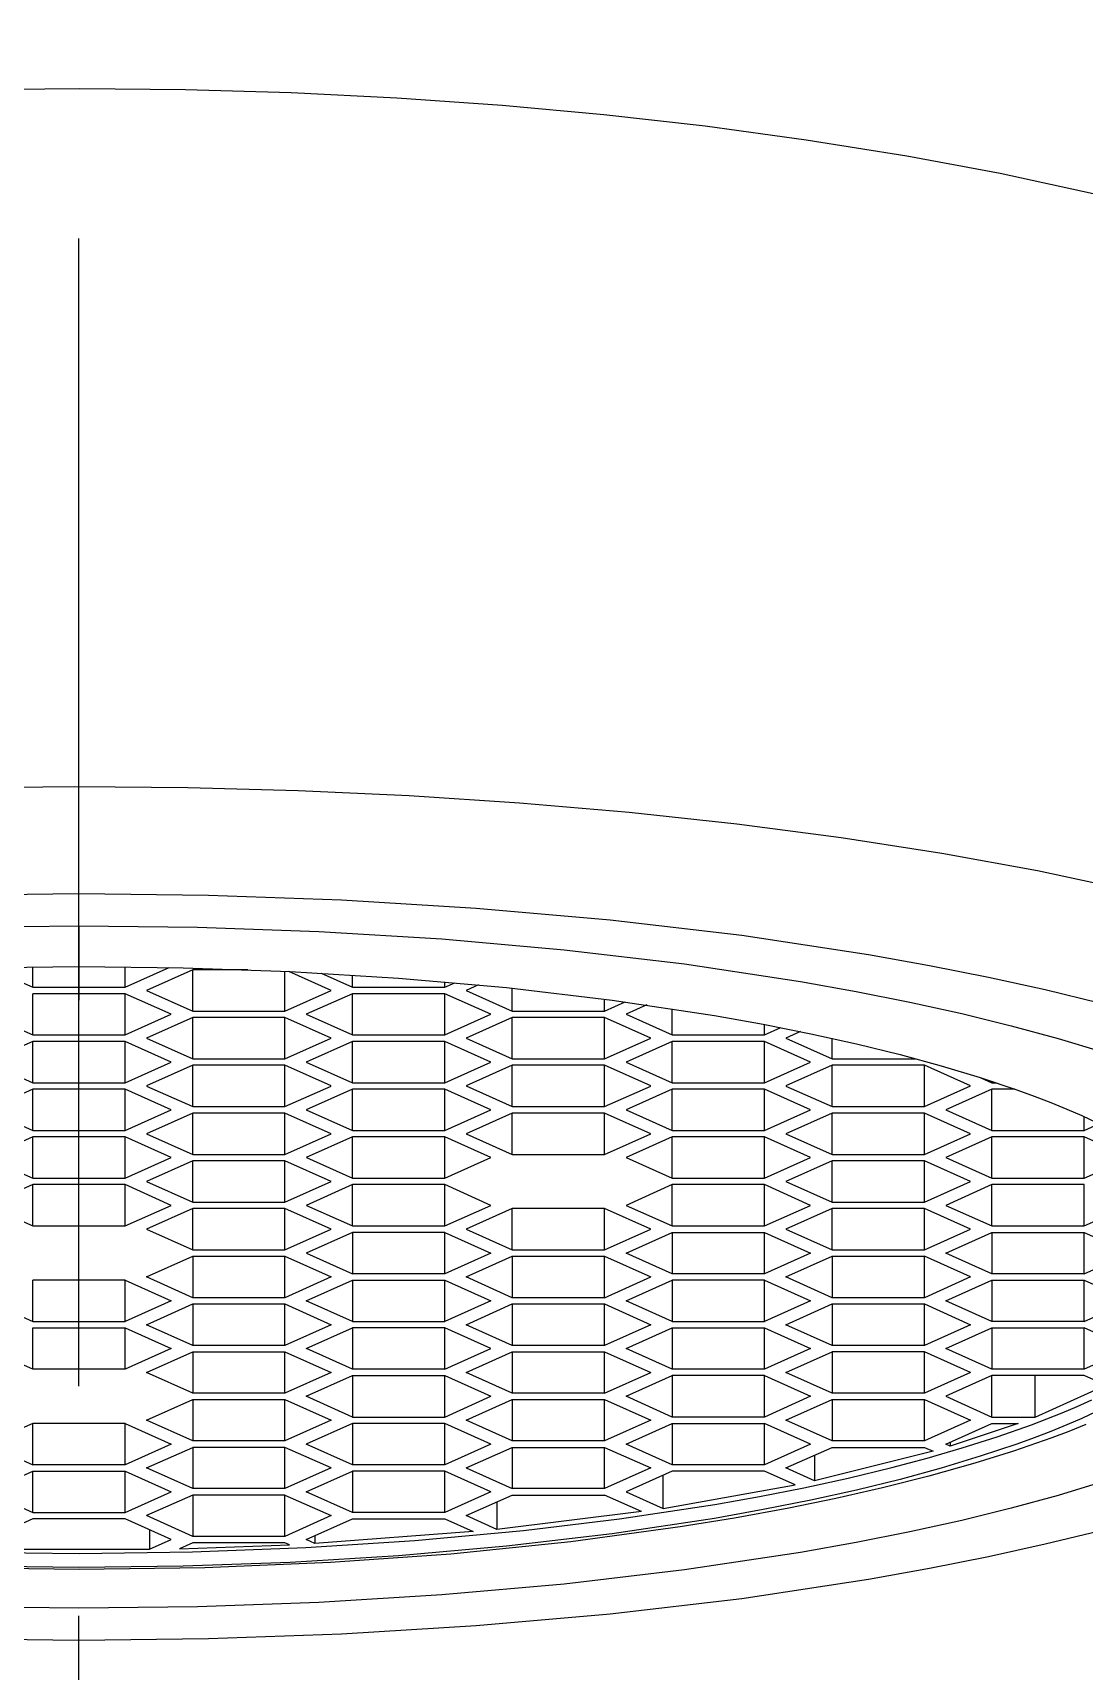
# Model space of a CAD drawing. Extents: x 11391 to 11985, y -6587 to -6167.
# Drawn here: x 11789.47 to 11797.48, y -6324.9 to -6312.41 of the extents above; entities that cross this region are included whole.
import ezdxf

# ---------------------------------------------------------------- set-up
doc = ezdxf.new("R2010")
doc.units = 0
doc.header["$LTSCALE"] = 7
doc.header["$MEASUREMENT"] = 0
doc.linetypes.add('CENTER', pattern=[2, 1.25, -0.25, 0.25, -0.25])
doc.layers.get('0').update_dxf_attribs({"color": 2, "linetype": 'CONTINUOUS'})
doc.layers.add('CL', color=1, linetype='CENTER')
doc.layers.add('Make2D 표시선', color=7, linetype='CONTINUOUS')

msp = doc.modelspace()

# ---------------------------------------------------------------- linework, layer by layer
at = {"color": 2}
for p, q in [((11789.819, -6319.218), (11789.819, -6319.528)), ((11789.819, -6319.528), (11789.819, -6319.784)), ((11789.131, -6319.535), (11789.467, -6319.686)), ((11789.467, -6319.686), (11789.467, -6319.53)), ((11790.171, -6319.686), (11790.171, -6319.53)), ((11790.171, -6319.686), (11790.507, -6319.535)), ((11790.686, -6319.553), (11790.334, -6319.71)), ((11791.106, -6319.553), (11790.686, -6319.553)), ((11790.686, -6319.868), (11790.686, -6319.553)), ((11791.389, -6319.868), (11791.389, -6319.565)), ((11791.741, -6319.71), (11791.419, -6319.566)), ((11791.665, -6319.579), (11791.904, -6319.686)), ((11791.904, -6319.686), (11791.904, -6319.593)), ((11792.608, -6319.686), (11792.608, -6319.645)), ((11792.608, -6319.686), (11792.684, -6319.652)), ((11789.467, -6319.686), (11790.171, -6319.686)), ((11790.171, -6319.735), (11789.467, -6319.735)), ((11789.467, -6320.05), (11789.467, -6319.735)), ((11790.523, -6319.892), (11790.171, -6319.735)), ((11790.171, -6320.05), (11790.171, -6319.735)), ((11790.334, -6319.71), (11790.686, -6319.868)), ((11791.389, -6319.868), (11791.741, -6319.71)), ((11791.904, -6319.735), (11791.552, -6319.892)), ((11791.904, -6319.686), (11792.608, -6319.686)), ((11791.904, -6320.05), (11791.904, -6319.735)), ((11792.608, -6319.735), (11791.904, -6319.735)), ((11792.959, -6319.892), (11792.608, -6319.735)), ((11792.608, -6320.05), (11792.608, -6319.735)), ((11792.865, -6319.668), (11792.771, -6319.71)), ((11792.771, -6319.71), (11793.122, -6319.868)), ((11793.122, -6319.868), (11793.122, -6319.694)), ((11793.826, -6319.868), (11793.826, -6319.777)), ((11789.116, -6319.892), (11789.467, -6320.05)), ((11790.171, -6320.05), (11790.523, -6319.892)), ((11790.686, -6319.868), (11791.389, -6319.868)), ((11791.552, -6319.892), (11791.904, -6320.05)), ((11792.608, -6320.05), (11792.959, -6319.892)), ((11793.122, -6319.868), (11793.826, -6319.868)), ((11793.826, -6319.868), (11793.983, -6319.798)), ((11794.148, -6319.821), (11793.989, -6319.892)), ((11793.989, -6319.892), (11794.341, -6320.05)), ((11794.341, -6320.05), (11794.341, -6319.85)), ((11790.686, -6319.917), (11790.334, -6320.074)), ((11790.686, -6320.232), (11790.686, -6319.917)), ((11791.389, -6319.917), (11790.686, -6319.917)), ((11791.741, -6320.074), (11791.389, -6319.917)), ((11791.389, -6320.232), (11791.389, -6319.917)), ((11793.122, -6319.917), (11792.771, -6320.074)), ((11793.826, -6319.917), (11793.122, -6319.917)), ((11793.122, -6320.232), (11793.122, -6319.917)), ((11794.178, -6320.074), (11793.826, -6319.917)), ((11793.826, -6320.232), (11793.826, -6319.917)), ((11795.044, -6320.05), (11795.044, -6319.97)), ((11795.044, -6320.05), (11795.169, -6319.994)), ((11795.319, -6320.024), (11795.207, -6320.074)), ((11789.467, -6320.099), (11789.116, -6320.256)), ((11789.467, -6320.05), (11790.171, -6320.05)), ((11790.171, -6320.099), (11789.467, -6320.099)), ((11789.467, -6320.414), (11789.467, -6320.099)), ((11790.523, -6320.256), (11790.171, -6320.099)), ((11790.171, -6320.414), (11790.171, -6320.099)), ((11790.334, -6320.074), (11790.686, -6320.232)), ((11791.389, -6320.232), (11791.741, -6320.074)), ((11791.904, -6320.099), (11791.552, -6320.256)), ((11791.904, -6320.05), (11792.608, -6320.05)), ((11791.904, -6320.414), (11791.904, -6320.099)), ((11792.608, -6320.099), (11791.904, -6320.099)), ((11792.959, -6320.256), (11792.608, -6320.099)), ((11792.608, -6320.414), (11792.608, -6320.099)), ((11792.771, -6320.074), (11793.122, -6320.232)), ((11793.826, -6320.232), (11794.177, -6320.074)), ((11794.341, -6320.099), (11793.989, -6320.256)), ((11794.341, -6320.05), (11795.044, -6320.05)), ((11794.341, -6320.414), (11794.341, -6320.099)), ((11795.044, -6320.099), (11794.341, -6320.099)), ((11795.396, -6320.256), (11795.044, -6320.099)), ((11795.044, -6320.414), (11795.044, -6320.099)), ((11795.207, -6320.074), (11795.559, -6320.232)), ((11795.559, -6320.232), (11795.559, -6320.075)), ((11789.116, -6320.256), (11789.467, -6320.414)), ((11790.171, -6320.414), (11790.523, -6320.256)), ((11790.686, -6320.232), (11791.389, -6320.232)), ((11791.552, -6320.256), (11791.904, -6320.414)), ((11792.608, -6320.414), (11792.959, -6320.256)), ((11793.122, -6320.232), (11793.826, -6320.232)), ((11793.989, -6320.256), (11794.341, -6320.414)), ((11795.044, -6320.414), (11795.396, -6320.256)), ((11795.559, -6320.232), (11796.201, -6320.232)), ((11790.686, -6320.281), (11790.334, -6320.438)), ((11790.686, -6320.596), (11790.686, -6320.281)), ((11791.389, -6320.281), (11790.686, -6320.281)), ((11791.741, -6320.438), (11791.389, -6320.281)), ((11791.389, -6320.596), (11791.389, -6320.281)), ((11793.122, -6320.281), (11792.771, -6320.438)), ((11793.826, -6320.281), (11793.122, -6320.281)), ((11793.122, -6320.596), (11793.122, -6320.281)), ((11794.178, -6320.438), (11793.826, -6320.281)), ((11793.826, -6320.596), (11793.826, -6320.281)), ((11795.559, -6320.281), (11795.207, -6320.438)), ((11796.263, -6320.281), (11795.559, -6320.281)), ((11795.559, -6320.596), (11795.559, -6320.281)), ((11796.614, -6320.438), (11796.263, -6320.281)), ((11796.263, -6320.596), (11796.263, -6320.281)), ((11796.693, -6320.376), (11796.778, -6320.414)), ((11796.778, -6320.414), (11796.778, -6320.404)), ((11789.467, -6320.463), (11789.116, -6320.621)), ((11789.467, -6320.414), (11790.171, -6320.414)), ((11790.171, -6320.463), (11789.467, -6320.463)), ((11789.467, -6320.778), (11789.467, -6320.463)), ((11790.523, -6320.621), (11790.171, -6320.463)), ((11790.171, -6320.778), (11790.171, -6320.463)), ((11790.334, -6320.439), (11790.686, -6320.596)), ((11791.389, -6320.596), (11791.741, -6320.439)), ((11791.904, -6320.463), (11791.552, -6320.621)), ((11791.904, -6320.414), (11792.608, -6320.414)), ((11791.904, -6320.778), (11791.904, -6320.463)), ((11792.608, -6320.463), (11791.904, -6320.463)), ((11792.959, -6320.621), (11792.608, -6320.463)), ((11792.608, -6320.778), (11792.608, -6320.463)), ((11792.771, -6320.438), (11793.122, -6320.596)), ((11793.826, -6320.596), (11794.177, -6320.439)), ((11794.341, -6320.463), (11793.989, -6320.621)), ((11794.341, -6320.414), (11795.044, -6320.414)), ((11794.341, -6320.778), (11794.341, -6320.463)), ((11795.044, -6320.463), (11794.341, -6320.463)), ((11795.396, -6320.621), (11795.044, -6320.463)), ((11795.044, -6320.778), (11795.044, -6320.463)), ((11795.208, -6320.439), (11795.559, -6320.596)), ((11796.263, -6320.596), (11796.614, -6320.438)), ((11796.777, -6320.463), (11796.426, -6320.621)), ((11796.778, -6320.414), (11796.809, -6320.414)), ((11796.952, -6320.463), (11796.778, -6320.463)), ((11796.778, -6320.778), (11796.778, -6320.463)), ((11789.116, -6320.621), (11789.467, -6320.778)), ((11790.171, -6320.778), (11790.522, -6320.621)), ((11790.686, -6320.645), (11790.334, -6320.803)), ((11790.686, -6320.596), (11791.389, -6320.596)), ((11790.686, -6320.96), (11790.686, -6320.645)), ((11791.389, -6320.645), (11790.686, -6320.645)), ((11791.741, -6320.803), (11791.389, -6320.645)), ((11791.389, -6320.96), (11791.389, -6320.645)), ((11791.552, -6320.621), (11791.904, -6320.778)), ((11792.608, -6320.778), (11792.959, -6320.621)), ((11793.122, -6320.645), (11792.771, -6320.803)), ((11793.122, -6320.596), (11793.826, -6320.596)), ((11793.826, -6320.645), (11793.122, -6320.645)), ((11793.122, -6320.96), (11793.122, -6320.645)), ((11794.178, -6320.803), (11793.826, -6320.645)), ((11793.826, -6320.96), (11793.826, -6320.645)), ((11793.989, -6320.621), (11794.341, -6320.778)), ((11795.044, -6320.778), (11795.396, -6320.621)), ((11795.559, -6320.645), (11795.207, -6320.803)), ((11795.559, -6320.596), (11796.263, -6320.596)), ((11796.263, -6320.645), (11795.559, -6320.645)), ((11795.559, -6320.96), (11795.559, -6320.645)), ((11796.614, -6320.803), (11796.263, -6320.645)), ((11796.263, -6320.96), (11796.263, -6320.645)), ((11796.426, -6320.621), (11796.778, -6320.778)), ((11789.467, -6320.778), (11790.171, -6320.778)), ((11791.904, -6320.778), (11792.608, -6320.778)), ((11794.341, -6320.778), (11795.044, -6320.778)), ((11796.778, -6320.778), (11797.481, -6320.778)), ((11797.481, -6320.778), (11797.481, -6320.673)), ((11797.481, -6320.778), (11797.597, -6320.726)), ((11789.467, -6320.827), (11789.116, -6320.985)), ((11790.171, -6320.827), (11789.467, -6320.827)), ((11789.467, -6321.142), (11789.467, -6320.827)), ((11790.523, -6320.985), (11790.171, -6320.827)), ((11790.171, -6321.142), (11790.171, -6320.827)), ((11790.334, -6320.803), (11790.686, -6320.96)), ((11791.389, -6320.96), (11791.741, -6320.803)), ((11791.904, -6320.827), (11791.552, -6320.985)), ((11791.904, -6321.142), (11791.904, -6320.827)), ((11792.608, -6320.827), (11791.904, -6320.827)), ((11792.959, -6320.985), (11792.608, -6320.827)), ((11792.608, -6321.142), (11792.608, -6320.827)), ((11792.771, -6320.803), (11793.122, -6320.96)), ((11793.826, -6320.96), (11794.177, -6320.803)), ((11794.341, -6320.827), (11793.989, -6320.985)), ((11794.341, -6321.142), (11794.341, -6320.827)), ((11795.044, -6320.827), (11794.341, -6320.827)), ((11795.396, -6320.985), (11795.044, -6320.827)), ((11795.044, -6321.142), (11795.044, -6320.827)), ((11795.207, -6320.803), (11795.559, -6320.96)), ((11796.263, -6320.96), (11796.614, -6320.803)), ((11796.777, -6320.827), (11796.426, -6320.985)), ((11796.778, -6321.142), (11796.778, -6320.827)), ((11797.481, -6320.827), (11796.778, -6320.827)), ((11797.833, -6320.985), (11797.481, -6320.827)), ((11797.481, -6321.142), (11797.481, -6320.827)), ((11789.116, -6320.985), (11789.467, -6321.142)), ((11790.171, -6321.142), (11790.522, -6320.985)), ((11790.686, -6321.009), (11790.334, -6321.167)), ((11790.686, -6320.96), (11791.389, -6320.96)), ((11790.686, -6321.324), (11790.686, -6321.009)), ((11791.389, -6321.009), (11790.686, -6321.009)), ((11791.741, -6321.167), (11791.389, -6321.009)), ((11791.389, -6321.324), (11791.389, -6321.009)), ((11791.553, -6320.985), (11791.904, -6321.142)), ((11792.608, -6321.142), (11792.959, -6320.985)), ((11793.122, -6320.96), (11793.826, -6320.96)), ((11793.989, -6320.985), (11794.341, -6321.142)), ((11795.044, -6321.142), (11795.396, -6320.985)), ((11795.559, -6321.009), (11795.207, -6321.167)), ((11795.559, -6320.96), (11796.263, -6320.96)), ((11796.263, -6321.009), (11795.559, -6321.009)), ((11795.559, -6321.324), (11795.559, -6321.009)), ((11796.614, -6321.167), (11796.263, -6321.009)), ((11796.263, -6321.324), (11796.263, -6321.009)), ((11796.426, -6320.985), (11796.778, -6321.142)), ((11797.481, -6321.142), (11797.833, -6320.985)), ((11789.467, -6321.142), (11790.171, -6321.142)), ((11791.904, -6321.142), (11792.608, -6321.142)), ((11794.341, -6321.142), (11795.044, -6321.142)), ((11796.778, -6321.142), (11797.481, -6321.142)), ((11789.467, -6321.191), (11789.116, -6321.349)), ((11790.171, -6321.191), (11789.467, -6321.191)), ((11789.467, -6321.506), (11789.467, -6321.191)), ((11790.523, -6321.349), (11790.171, -6321.191)), ((11790.171, -6321.506), (11790.171, -6321.191)), ((11790.334, -6321.167), (11790.686, -6321.324)), ((11791.389, -6321.324), (11791.741, -6321.167)), ((11791.904, -6321.191), (11791.552, -6321.349)), ((11791.904, -6321.506), (11791.904, -6321.191)), ((11792.608, -6321.191), (11791.904, -6321.191)), ((11792.959, -6321.349), (11792.608, -6321.191)), ((11792.608, -6321.506), (11792.608, -6321.191)), ((11794.341, -6321.191), (11793.989, -6321.349)), ((11794.341, -6321.506), (11794.341, -6321.191)), ((11795.044, -6321.191), (11794.341, -6321.191)), ((11795.396, -6321.349), (11795.044, -6321.191)), ((11795.044, -6321.506), (11795.044, -6321.191)), ((11795.208, -6321.167), (11795.559, -6321.324)), ((11796.263, -6321.324), (11796.614, -6321.167)), ((11796.777, -6321.191), (11796.426, -6321.349)), ((11796.778, -6321.506), (11796.778, -6321.191)), ((11797.481, -6321.191), (11796.778, -6321.191)), ((11797.481, -6321.506), (11797.481, -6321.191)), ((11789.116, -6321.349), (11789.467, -6321.506)), ((11790.171, -6321.506), (11790.523, -6321.349)), ((11790.686, -6321.373), (11790.334, -6321.531)), ((11790.686, -6321.324), (11791.389, -6321.324)), ((11790.686, -6321.688), (11790.686, -6321.373)), ((11791.389, -6321.373), (11790.686, -6321.373)), ((11791.741, -6321.531), (11791.389, -6321.373)), ((11791.389, -6321.688), (11791.389, -6321.373)), ((11791.553, -6321.349), (11791.904, -6321.506)), ((11792.608, -6321.506), (11792.959, -6321.349)), ((11793.122, -6321.373), (11792.771, -6321.531)), ((11793.826, -6321.373), (11793.122, -6321.373)), ((11793.122, -6321.688), (11793.122, -6321.373)), ((11794.178, -6321.531), (11793.826, -6321.373)), ((11793.826, -6321.688), (11793.826, -6321.373)), ((11793.989, -6321.349), (11794.341, -6321.506)), ((11795.044, -6321.506), (11795.396, -6321.349)), ((11795.559, -6321.373), (11795.207, -6321.531)), ((11795.559, -6321.324), (11796.263, -6321.324)), ((11796.263, -6321.373), (11795.559, -6321.373)), ((11795.559, -6321.688), (11795.559, -6321.373)), ((11796.614, -6321.531), (11796.263, -6321.373)), ((11796.263, -6321.688), (11796.263, -6321.373)), ((11796.426, -6321.349), (11796.778, -6321.506)), ((11797.481, -6321.506), (11797.833, -6321.349)), ((11789.467, -6321.506), (11790.171, -6321.506)), ((11791.904, -6321.506), (11792.608, -6321.506)), ((11794.341, -6321.506), (11795.044, -6321.506)), ((11796.778, -6321.506), (11797.481, -6321.506)), ((11790.334, -6321.531), (11790.686, -6321.688)), ((11791.389, -6321.688), (11791.741, -6321.531)), ((11791.904, -6321.555), (11791.552, -6321.713)), ((11792.608, -6321.555), (11791.904, -6321.555)), ((11791.904, -6321.556), (11791.904, -6321.87)), ((11792.608, -6321.555), (11792.959, -6321.713)), ((11792.608, -6321.87), (11792.608, -6321.556)), ((11792.771, -6321.531), (11793.122, -6321.688)), ((11793.826, -6321.688), (11794.178, -6321.531)), ((11793.989, -6321.713), (11794.341, -6321.555)), ((11794.341, -6321.555), (11795.044, -6321.555)), ((11794.341, -6321.556), (11794.341, -6321.87)), ((11795.044, -6321.555), (11795.396, -6321.713)), ((11795.044, -6321.87), (11795.044, -6321.555)), ((11795.207, -6321.531), (11795.559, -6321.688)), ((11796.263, -6321.688), (11796.614, -6321.531)), ((11796.426, -6321.713), (11796.777, -6321.555)), ((11796.778, -6321.555), (11797.481, -6321.555)), ((11796.778, -6321.556), (11796.778, -6321.87)), ((11797.481, -6321.555), (11797.833, -6321.713)), ((11797.481, -6321.87), (11797.481, -6321.555)), ((11790.334, -6321.895), (11790.686, -6321.737)), ((11790.686, -6321.688), (11791.389, -6321.688)), ((11790.686, -6321.737), (11790.686, -6322.053)), ((11790.686, -6321.737), (11791.389, -6321.737)), ((11791.389, -6321.737), (11791.741, -6321.895)), ((11791.389, -6322.053), (11791.389, -6321.737)), ((11791.553, -6321.713), (11791.904, -6321.87)), ((11792.959, -6321.713), (11792.608, -6321.87)), ((11792.771, -6321.895), (11793.122, -6321.737)), ((11793.122, -6321.688), (11793.826, -6321.688)), ((11793.122, -6321.737), (11793.826, -6321.737)), ((11793.122, -6321.738), (11793.122, -6322.053)), ((11793.826, -6321.737), (11794.178, -6321.895)), ((11793.826, -6322.053), (11793.826, -6321.737)), ((11794.341, -6321.87), (11793.989, -6321.713)), ((11795.396, -6321.713), (11795.044, -6321.87)), ((11795.207, -6321.895), (11795.559, -6321.737)), ((11795.559, -6321.688), (11796.263, -6321.688)), ((11795.559, -6321.737), (11796.263, -6321.737)), ((11795.559, -6321.738), (11795.559, -6322.053)), ((11796.614, -6321.895), (11796.263, -6321.737)), ((11796.263, -6322.053), (11796.263, -6321.738)), ((11796.778, -6321.87), (11796.426, -6321.713)), ((11797.481, -6321.87), (11797.833, -6321.713)), ((11790.686, -6322.053), (11790.334, -6321.895)), ((11791.741, -6321.895), (11791.389, -6322.053)), ((11792.608, -6321.87), (11791.904, -6321.87)), ((11793.122, -6322.053), (11792.771, -6321.895)), ((11793.826, -6322.053), (11794.178, -6321.895)), ((11795.044, -6321.87), (11794.341, -6321.87)), ((11795.559, -6322.053), (11795.208, -6321.895)), ((11796.614, -6321.895), (11796.263, -6322.053)), ((11797.481, -6321.87), (11796.778, -6321.87)), ((11790.171, -6321.919), (11789.467, -6321.919)), ((11789.467, -6322.235), (11789.467, -6321.92)), ((11790.171, -6321.919), (11790.523, -6322.077)), ((11790.171, -6322.235), (11790.171, -6321.919)), ((11791.552, -6322.077), (11791.904, -6321.919)), ((11791.904, -6321.919), (11791.904, -6322.235)), ((11791.904, -6321.919), (11792.608, -6321.919)), ((11792.608, -6321.919), (11792.959, -6322.077)), ((11792.608, -6322.235), (11792.608, -6321.919)), ((11793.989, -6322.077), (11794.341, -6321.919)), ((11794.341, -6321.919), (11794.341, -6322.235)), ((11795.044, -6321.919), (11794.341, -6321.919)), ((11795.044, -6321.919), (11795.396, -6322.077)), ((11795.044, -6322.235), (11795.044, -6321.919)), ((11796.426, -6322.077), (11796.778, -6321.919)), ((11796.778, -6321.919), (11796.778, -6322.235)), ((11796.778, -6321.919), (11797.481, -6321.919)), ((11797.481, -6321.919), (11797.833, -6322.077)), ((11797.481, -6322.235), (11797.481, -6321.919)), ((11789.116, -6322.077), (11789.467, -6322.235)), ((11790.523, -6322.077), (11790.171, -6322.235)), ((11790.334, -6322.259), (11790.686, -6322.101)), ((11791.389, -6322.053), (11790.686, -6322.053)), ((11790.686, -6322.101), (11791.389, -6322.101)), ((11790.686, -6322.102), (11790.686, -6322.417)), ((11791.389, -6322.101), (11791.741, -6322.259)), ((11791.389, -6322.417), (11791.389, -6322.102)), ((11791.904, -6322.235), (11791.552, -6322.077)), ((11792.959, -6322.077), (11792.608, -6322.235)), ((11792.771, -6322.259), (11793.122, -6322.101)), ((11793.826, -6322.053), (11793.122, -6322.053)), ((11793.122, -6322.101), (11793.826, -6322.101)), ((11793.122, -6322.101), (11793.122, -6322.417)), ((11793.826, -6322.101), (11794.178, -6322.259)), ((11793.826, -6322.417), (11793.826, -6322.101)), ((11794.341, -6322.235), (11793.989, -6322.077)), ((11795.396, -6322.077), (11795.044, -6322.235)), ((11795.207, -6322.259), (11795.559, -6322.101)), ((11796.263, -6322.053), (11795.559, -6322.053)), ((11795.559, -6322.101), (11796.263, -6322.101)), ((11795.559, -6322.101), (11795.559, -6322.417)), ((11796.263, -6322.101), (11796.614, -6322.259)), ((11796.263, -6322.417), (11796.263, -6322.101)), ((11796.778, -6322.235), (11796.426, -6322.077)), ((11797.481, -6322.235), (11797.833, -6322.077)), ((11789.467, -6322.235), (11790.171, -6322.235)), ((11790.686, -6322.417), (11790.334, -6322.259)), ((11791.741, -6322.259), (11791.389, -6322.417)), ((11791.904, -6322.235), (11792.608, -6322.235)), ((11793.122, -6322.417), (11792.771, -6322.259)), ((11794.178, -6322.259), (11793.826, -6322.417)), ((11794.341, -6322.235), (11795.044, -6322.235)), ((11795.559, -6322.417), (11795.207, -6322.259)), ((11796.614, -6322.259), (11796.263, -6322.417)), ((11797.481, -6322.235), (11796.778, -6322.235)), ((11789.467, -6322.283), (11790.171, -6322.283)), ((11789.467, -6322.599), (11789.467, -6322.284)), ((11790.171, -6322.283), (11790.523, -6322.441)), ((11790.171, -6322.599), (11790.171, -6322.283)), ((11791.552, -6322.441), (11791.904, -6322.283)), ((11792.608, -6322.283), (11791.904, -6322.283)), ((11791.904, -6322.284), (11791.904, -6322.599)), ((11792.959, -6322.441), (11792.608, -6322.283)), ((11792.608, -6322.599), (11792.608, -6322.284)), ((11793.989, -6322.441), (11794.341, -6322.283)), ((11794.341, -6322.283), (11794.341, -6322.599)), ((11794.341, -6322.283), (11795.044, -6322.283)), ((11795.044, -6322.283), (11795.396, -6322.441)), ((11795.044, -6322.599), (11795.044, -6322.283)), ((11796.426, -6322.441), (11796.778, -6322.283)), ((11796.778, -6322.283), (11796.778, -6322.599)), ((11796.778, -6322.283), (11797.481, -6322.283)), ((11797.833, -6322.441), (11797.481, -6322.283)), ((11797.481, -6322.599), (11797.481, -6322.283)), ((11789.467, -6322.599), (11789.116, -6322.441)), ((11790.523, -6322.441), (11790.171, -6322.599)), ((11790.334, -6322.623), (11790.686, -6322.465)), ((11791.389, -6322.417), (11790.686, -6322.417)), ((11790.686, -6322.465), (11791.389, -6322.465)), ((11790.686, -6322.465), (11790.686, -6322.781)), ((11791.389, -6322.465), (11791.741, -6322.623)), ((11791.389, -6322.781), (11791.389, -6322.465)), ((11791.904, -6322.599), (11791.553, -6322.441)), ((11792.608, -6322.599), (11792.959, -6322.441)), ((11792.771, -6322.623), (11793.122, -6322.465)), ((11793.826, -6322.417), (11793.122, -6322.417)), ((11793.122, -6322.465), (11793.826, -6322.465)), ((11793.122, -6322.465), (11793.122, -6322.781)), ((11793.826, -6322.465), (11794.178, -6322.623)), ((11793.826, -6322.781), (11793.826, -6322.465)), ((11794.341, -6322.599), (11793.989, -6322.441)), ((11795.396, -6322.441), (11795.044, -6322.599)), ((11795.207, -6322.623), (11795.559, -6322.465)), ((11796.263, -6322.417), (11795.559, -6322.417)), ((11796.263, -6322.465), (11795.559, -6322.465)), ((11795.559, -6322.465), (11795.559, -6322.781)), ((11796.614, -6322.623), (11796.263, -6322.465)), ((11796.263, -6322.781), (11796.263, -6322.465)), ((11796.778, -6322.599), (11796.426, -6322.441)), ((11797.833, -6322.441), (11797.481, -6322.599)), ((11790.171, -6322.599), (11789.467, -6322.599)), ((11790.686, -6322.781), (11790.334, -6322.623)), ((11791.741, -6322.623), (11791.389, -6322.781)), ((11791.552, -6322.805), (11791.904, -6322.647)), ((11792.608, -6322.599), (11791.904, -6322.599)), ((11791.904, -6322.647), (11791.904, -6322.963)), ((11791.904, -6322.647), (11792.608, -6322.647)), ((11792.608, -6322.647), (11792.959, -6322.805)), ((11792.608, -6322.963), (11792.608, -6322.647)), ((11793.122, -6322.781), (11792.771, -6322.623)), ((11793.826, -6322.781), (11794.178, -6322.623)), ((11793.989, -6322.805), (11794.341, -6322.647)), ((11795.044, -6322.599), (11794.341, -6322.599)), ((11794.341, -6322.647), (11794.341, -6322.963)), ((11795.044, -6322.647), (11794.341, -6322.647)), ((11795.044, -6322.647), (11795.396, -6322.805)), ((11795.044, -6322.963), (11795.044, -6322.647)), ((11795.559, -6322.781), (11795.207, -6322.623)), ((11796.614, -6322.623), (11796.263, -6322.781)), ((11796.778, -6322.647), (11796.426, -6322.805)), ((11797.481, -6322.599), (11796.778, -6322.599)), ((11796.778, -6322.963), (11796.778, -6322.647)), ((11797.481, -6322.647), (11796.778, -6322.647)), ((11797.106, -6322.963), (11797.106, -6322.647)), ((11797.645, -6322.721), (11797.481, -6322.647)), ((11797.106, -6322.963), (11797.645, -6322.721)), ((11790.334, -6322.987), (11790.686, -6322.829)), ((11791.389, -6322.781), (11790.686, -6322.781)), ((11790.686, -6322.829), (11790.686, -6323.145)), ((11790.686, -6322.829), (11791.389, -6322.829)), ((11791.389, -6322.829), (11791.741, -6322.987)), ((11791.389, -6323.145), (11791.389, -6322.829)), ((11791.904, -6322.963), (11791.552, -6322.805)), ((11792.608, -6322.963), (11792.959, -6322.805)), ((11792.771, -6322.987), (11793.122, -6322.829)), ((11793.826, -6322.781), (11793.122, -6322.781)), ((11793.122, -6322.829), (11793.826, -6322.829)), ((11793.122, -6322.829), (11793.122, -6323.145)), ((11793.826, -6322.829), (11794.178, -6322.987)), ((11793.826, -6323.145), (11793.826, -6322.829)), ((11794.341, -6322.963), (11793.989, -6322.805)), ((11795.396, -6322.805), (11795.044, -6322.963)), ((11795.207, -6322.987), (11795.559, -6322.829)), ((11796.263, -6322.781), (11795.559, -6322.781)), ((11795.559, -6322.829), (11796.263, -6322.829)), ((11795.559, -6322.829), (11795.559, -6323.145)), ((11796.263, -6322.829), (11796.614, -6322.987)), ((11796.263, -6323.145), (11796.263, -6322.829)), ((11796.426, -6322.805), (11796.778, -6322.963)), ((11789.467, -6323.012), (11789.116, -6323.169)), ((11790.171, -6323.012), (11789.467, -6323.012)), ((11789.467, -6323.327), (11789.467, -6323.012)), ((11790.171, -6323.012), (11790.523, -6323.169)), ((11790.171, -6323.327), (11790.171, -6323.012)), ((11790.686, -6323.145), (11790.334, -6322.987)), ((11791.741, -6322.987), (11791.389, -6323.145)), ((11791.904, -6323.012), (11791.552, -6323.169)), ((11791.904, -6322.963), (11792.608, -6322.963)), ((11791.904, -6323.012), (11791.904, -6323.327)), ((11792.608, -6323.012), (11791.904, -6323.012)), ((11792.959, -6323.169), (11792.608, -6323.012)), ((11792.608, -6323.327), (11792.608, -6323.012)), ((11793.122, -6323.145), (11792.771, -6322.987)), ((11794.178, -6322.987), (11793.826, -6323.145)), ((11793.989, -6323.169), (11794.341, -6323.012)), ((11795.044, -6322.963), (11794.341, -6322.963)), ((11794.341, -6323.012), (11794.341, -6323.327)), ((11794.341, -6323.012), (11795.044, -6323.012)), ((11795.396, -6323.169), (11795.044, -6323.012)), ((11795.044, -6323.327), (11795.044, -6323.012)), ((11795.559, -6323.145), (11795.207, -6322.987)), ((11796.614, -6322.987), (11796.263, -6323.145)), ((11796.426, -6323.169), (11796.778, -6323.012)), ((11796.978, -6323.012), (11796.46, -6323.184)), ((11796.778, -6322.963), (11797.106, -6322.963)), ((11796.778, -6323.012), (11796.978, -6323.012)), ((11791.389, -6323.145), (11790.686, -6323.145)), ((11793.826, -6323.145), (11793.122, -6323.145)), ((11796.263, -6323.145), (11795.559, -6323.145)), ((11789.116, -6323.169), (11789.467, -6323.327)), ((11790.523, -6323.169), (11790.171, -6323.327)), ((11790.334, -6323.351), (11790.686, -6323.194)), ((11790.686, -6323.194), (11790.686, -6323.509)), ((11791.389, -6323.194), (11790.686, -6323.194)), ((11791.741, -6323.351), (11791.389, -6323.194)), ((11791.389, -6323.509), (11791.389, -6323.194)), ((11791.904, -6323.327), (11791.552, -6323.169)), ((11792.959, -6323.169), (11792.608, -6323.327)), ((11792.771, -6323.351), (11793.122, -6323.194)), ((11793.122, -6323.194), (11793.826, -6323.194)), ((11793.122, -6323.194), (11793.122, -6323.509)), ((11793.826, -6323.194), (11794.178, -6323.351)), ((11793.826, -6323.509), (11793.826, -6323.194)), ((11794.341, -6323.327), (11793.989, -6323.169)), ((11795.396, -6323.169), (11795.044, -6323.327)), ((11795.207, -6323.351), (11795.559, -6323.194)), ((11796.329, -6323.223), (11795.425, -6323.449)), ((11795.425, -6323.254), (11795.425, -6323.449)), ((11795.559, -6323.194), (11796.263, -6323.194)), ((11796.263, -6323.194), (11796.329, -6323.223)), ((11796.46, -6323.184), (11796.426, -6323.169)), ((11796.46, -6323.154), (11796.46, -6323.184)), ((11789.116, -6323.533), (11789.467, -6323.376)), ((11790.171, -6323.327), (11789.467, -6323.327)), ((11789.467, -6323.376), (11790.171, -6323.376)), ((11789.467, -6323.691), (11789.467, -6323.376)), ((11790.171, -6323.376), (11790.523, -6323.533)), ((11790.171, -6323.691), (11790.171, -6323.376)), ((11790.686, -6323.509), (11790.334, -6323.351)), ((11791.741, -6323.351), (11791.389, -6323.509)), ((11791.552, -6323.533), (11791.904, -6323.376)), ((11792.608, -6323.327), (11791.904, -6323.327)), ((11791.904, -6323.376), (11791.904, -6323.691)), ((11792.608, -6323.376), (11791.904, -6323.376)), ((11792.959, -6323.533), (11792.608, -6323.376)), ((11792.608, -6323.691), (11792.608, -6323.376)), ((11792.771, -6323.351), (11793.122, -6323.509)), ((11794.178, -6323.351), (11793.826, -6323.509)), ((11794.341, -6323.376), (11793.989, -6323.533)), ((11795.044, -6323.327), (11794.341, -6323.327)), ((11795.044, -6323.376), (11794.341, -6323.376)), ((11795.278, -6323.48), (11795.044, -6323.376)), ((11795.425, -6323.449), (11795.207, -6323.351)), ((11791.389, -6323.509), (11790.686, -6323.509)), ((11793.826, -6323.509), (11793.122, -6323.509)), ((11794.272, -6323.66), (11794.272, -6323.407)), ((11794.272, -6323.66), (11795.278, -6323.48)), ((11789.116, -6323.533), (11789.467, -6323.691)), ((11790.171, -6323.691), (11790.523, -6323.533)), ((11790.686, -6323.558), (11790.334, -6323.715)), ((11790.686, -6323.558), (11790.686, -6323.873)), ((11791.389, -6323.558), (11790.686, -6323.558)), ((11791.389, -6323.558), (11791.741, -6323.715)), ((11791.389, -6323.873), (11791.389, -6323.558)), ((11791.904, -6323.691), (11791.552, -6323.533)), ((11792.959, -6323.533), (11792.608, -6323.691)), ((11792.771, -6323.715), (11793.122, -6323.558)), ((11793.004, -6323.611), (11793.004, -6323.82)), ((11793.122, -6323.558), (11793.826, -6323.558)), ((11794.108, -6323.684), (11793.826, -6323.558)), ((11793.989, -6323.533), (11794.272, -6323.66)), ((11789.467, -6323.74), (11789.116, -6323.897)), ((11789.467, -6323.691), (11790.171, -6323.691)), ((11790.171, -6323.74), (11789.467, -6323.74)), ((11790.523, -6323.897), (11790.171, -6323.74)), ((11790.686, -6323.873), (11790.334, -6323.715)), ((11791.741, -6323.715), (11791.389, -6323.873)), ((11791.552, -6323.897), (11791.904, -6323.74)), ((11792.608, -6323.691), (11791.904, -6323.691)), ((11791.904, -6323.74), (11792.608, -6323.74)), ((11792.608, -6323.74), (11792.825, -6323.837)), ((11793.004, -6323.82), (11792.771, -6323.715)), ((11794.108, -6323.684), (11793.004, -6323.82)), ((11790.358, -6323.824), (11790.358, -6323.971)), ((11790.358, -6323.971), (11790.523, -6323.897)), ((11791.389, -6323.873), (11790.686, -6323.873)), ((11791.618, -6323.927), (11791.552, -6323.897)), ((11792.825, -6323.837), (11791.618, -6323.927)), ((11791.618, -6323.868), (11791.618, -6323.927)), ((11789.28, -6323.971), (11790.358, -6323.971)), ((11790.686, -6323.922), (11790.586, -6323.967)), ((11790.586, -6323.967), (11791.423, -6323.937)), ((11791.389, -6323.922), (11790.686, -6323.922)), ((11791.423, -6323.937), (11791.389, -6323.922))]:
    msp.add_line(p, q, dxfattribs=at)
at = {"layer": 'CL'}
msp.add_line((11789.819, -6518.728), (11789.819, -6249.838), dxfattribs=at)
at = {"layer": 'Make2D 표시선'}
for points in [[(11789.02, -6312.84), (11789.825, -6312.832), (11790.631, -6312.84), (11791.437, -6312.864), (11792.242, -6312.904), (11793.046, -6312.961), (11793.82, -6313.031), (11794.592, -6313.119), (11795.362, -6313.224), (11796.13, -6313.347), (11796.841, -6313.48), (11797.549, -6313.633)], [(11778.818, -6320.021), (11778.902, -6319.972), (11778.99, -6319.923), (11779.081, -6319.875), (11779.176, -6319.827), (11779.377, -6319.731), (11779.592, -6319.636), (11779.823, -6319.543), (11780.068, -6319.451), (11780.327, -6319.361), (11780.6, -6319.273), (11780.887, -6319.187), (11781.188, -6319.104), (11781.827, -6318.944), (11782.514, -6318.797), (11783.243, -6318.663), (11784.009, -6318.544), (11784.806, -6318.439), (11785.625, -6318.351), (11786.46, -6318.28), (11787.304, -6318.224), (11788.149, -6318.186), (11788.99, -6318.163), (11789.819, -6318.155)], [(11789.819, -6318.155), (11790.649, -6318.163), (11791.489, -6318.186), (11792.335, -6318.224), (11793.178, -6318.28), (11794.014, -6318.351), (11794.833, -6318.439), (11795.629, -6318.544), (11796.395, -6318.663), (11797.124, -6318.797), (11797.811, -6318.944), (11798.451, -6319.104), (11798.751, -6319.187), (11799.038, -6319.273), (11799.311, -6319.361), (11799.571, -6319.451), (11799.815, -6319.543), (11800.046, -6319.636), (11800.261, -6319.731), (11800.462, -6319.827), (11800.557, -6319.875), (11800.648, -6319.923), (11800.736, -6319.972), (11800.82, -6320.021)], [(11780.179, -6320.448), (11780.317, -6320.385), (11780.462, -6320.322), (11780.612, -6320.261), (11780.77, -6320.2), (11780.934, -6320.141), (11781.28, -6320.024), (11781.649, -6319.913), (11782.041, -6319.806), (11782.454, -6319.704), (11782.886, -6319.609), (11783.335, -6319.519), (11783.8, -6319.436), (11784.767, -6319.29), (11785.77, -6319.172), (11786.792, -6319.082), (11787.818, -6319.019), (11788.831, -6318.983), (11789.819, -6318.972)], [(11789.819, -6318.972), (11790.807, -6318.983), (11791.821, -6319.019), (11792.846, -6319.082), (11793.868, -6319.172), (11794.871, -6319.29), (11795.838, -6319.436), (11796.303, -6319.519), (11796.752, -6319.609), (11797.184, -6319.704), (11797.597, -6319.806)], [(11788.916, -6319.228), (11789.819, -6319.218)], [(11789.819, -6319.218), (11790.722, -6319.228), (11791.648, -6319.261), (11792.584, -6319.318), (11793.518, -6319.4), (11794.435, -6319.508), (11795.318, -6319.642), (11795.743, -6319.718), (11796.153, -6319.799), (11796.548, -6319.887), (11796.925, -6319.98), (11797.283, -6320.077), (11797.621, -6320.179)], [(11789.024, -6319.538), (11789.819, -6319.528)], [(11789.819, -6319.528), (11790.614, -6319.538), (11791.429, -6319.567), (11792.254, -6319.617), (11793.077, -6319.689), (11793.884, -6319.784), (11794.662, -6319.902), (11795.035, -6319.968), (11795.397, -6320.041), (11795.745, -6320.118), (11796.077, -6320.199), (11796.392, -6320.285), (11796.689, -6320.375), (11796.968, -6320.469), (11797.1, -6320.517), (11797.226, -6320.565), (11797.348, -6320.615), (11797.464, -6320.665), (11797.575, -6320.716)], [(11789, -6323.993), (11789.821, -6324.003), (11790.685, -6323.992), (11791.548, -6323.959), (11792.379, -6323.905), (11793.208, -6323.829), (11793.938, -6323.74), (11794.665, -6323.629), (11795.005, -6323.569), (11795.343, -6323.502), (11795.681, -6323.429), (11796.016, -6323.348), (11796.285, -6323.277), (11796.552, -6323.199), (11796.817, -6323.115), (11797.079, -6323.022), (11797.312, -6322.931), (11797.427, -6322.883), (11797.54, -6322.832)], [(11797.493, -6323.021), (11797.364, -6323.072), (11797.234, -6323.121), (11796.943, -6323.223), (11796.648, -6323.315), (11796.297, -6323.415), (11795.943, -6323.504), (11795.587, -6323.585), (11795.229, -6323.658), (11794.815, -6323.734), (11794.401, -6323.801), (11793.567, -6323.914), (11792.653, -6324.008), (11791.736, -6324.073), (11790.778, -6324.113), (11789.82, -6324.126), (11788.86, -6324.113)], [(11797.575, -6322.922), (11797.464, -6322.973), (11797.348, -6323.023), (11797.226, -6323.072), (11797.1, -6323.121), (11796.968, -6323.169), (11796.689, -6323.262), (11796.392, -6323.352), (11796.077, -6323.438), (11795.745, -6323.52), (11795.397, -6323.597), (11795.035, -6323.669), (11794.662, -6323.736), (11793.884, -6323.853), (11793.077, -6323.948), (11792.254, -6324.021), (11791.429, -6324.071), (11790.614, -6324.1), (11789.819, -6324.109), (11789.024, -6324.1)], [(11797.621, -6323.458), (11797.283, -6323.56), (11796.925, -6323.658), (11796.548, -6323.751), (11796.153, -6323.838), (11795.743, -6323.92), (11795.318, -6323.996), (11794.435, -6324.129), (11793.518, -6324.237), (11792.584, -6324.319), (11791.648, -6324.376), (11790.722, -6324.409), (11789.819, -6324.42), (11788.916, -6324.409)], [(11797.597, -6323.832), (11797.184, -6323.933), (11796.752, -6324.029), (11796.303, -6324.118), (11795.838, -6324.202), (11794.871, -6324.348), (11793.868, -6324.466), (11792.846, -6324.556), (11791.821, -6324.618), (11790.807, -6324.654), (11789.819, -6324.666), (11788.831, -6324.654)]]:
    msp.add_lwpolyline(points, dxfattribs=at)

doc.saveas('drawing.dxf')
